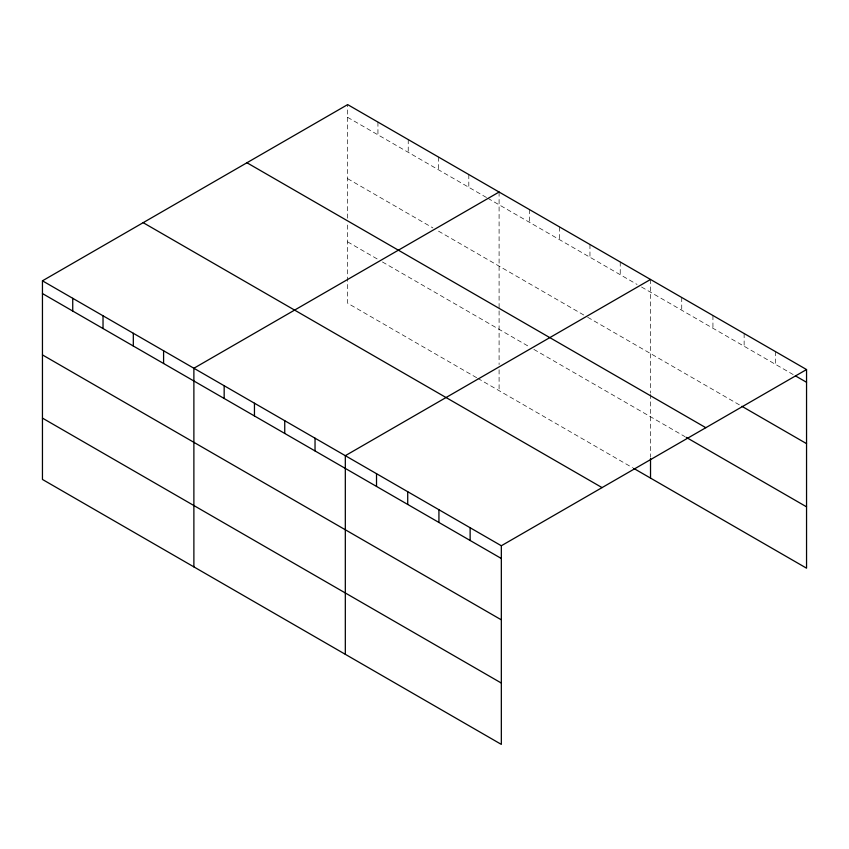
<?xml version="1.0" encoding="UTF-8"?>
<svg xmlns="http://www.w3.org/2000/svg" width="849" height="849" viewBox="0 0 849 849"><rect width="100%" height="100%" fill="white"/><g stroke="black" fill="none" stroke-linecap="round" stroke-linejoin="round"><path stroke-width="0.64" stroke-dasharray="4.25 3.18" d="M347.666 218.193L347.666 104.607M347.666 117.353L486.753 197.658M487.878 198.305L637.068 284.436M641.557 287.026L793.178 374.568M347.666 178.693L432.916 227.914M438.519 231.151L586.585 316.635M587.71 317.282L740.795 405.673M347.666 241.901L377.943 259.38M382.432 261.97L529.383 346.817M533.872 349.406L685.079 436.704M476.66 377.72L347.666 303.242L347.666 223.467M477.785 378.367L632.579 467.735M775.349 351.528L775.349 364.274M744.138 333.508L744.138 346.254M712.937 315.499L712.937 328.234M681.736 297.479L681.736 310.225M650.525 279.47L650.525 393.055M650.525 394.371L650.525 457.218M620.237 261.98L620.237 274.726M589.959 244.491L589.959 257.236M559.671 227.012L559.671 239.747M529.383 209.523L529.383 222.268M499.095 192.033L499.095 364.571M499.095 369.793L499.095 390.667M468.807 174.554L468.807 187.289M438.519 157.065L438.519 169.811M408.231 139.576L408.231 152.321M377.943 122.097L377.943 134.832"/><path stroke-width="1.27" d="M501.334 619.844L501.334 545.758L42.45 280.817L42.45 479.452L501.334 744.393L501.334 619.844L42.45 354.903M633.704 468.383L806.55 568.183L806.55 369.548L347.666 104.607L42.45 280.817M499.095 192.033L193.88 368.254L193.88 566.888M650.525 279.47L345.32 455.68L345.32 654.314M501.334 545.758L806.55 369.548M795.407 375.852L806.55 382.283M741.909 406.31L806.55 443.634M246.942 162.753L705.827 427.694M686.194 437.341L806.55 506.832M143.173 222.671L602.058 487.602M42.45 293.563L501.334 558.493M42.45 418.111L501.334 683.052M650.525 458.524L650.525 478.104M470.134 527.738L470.134 540.484M438.933 509.729L438.933 522.464M407.722 491.709L407.722 504.455M376.521 473.689L376.521 486.435M315.032 438.19L315.032 450.936M284.744 420.711L284.744 433.446M254.456 403.222L254.456 415.957M224.168 385.733L224.168 398.478M163.592 350.764L163.592 363.499M133.314 333.275L133.314 346.021M103.026 315.796L103.026 328.531M72.738 298.307L72.738 311.042"/></g></svg>
